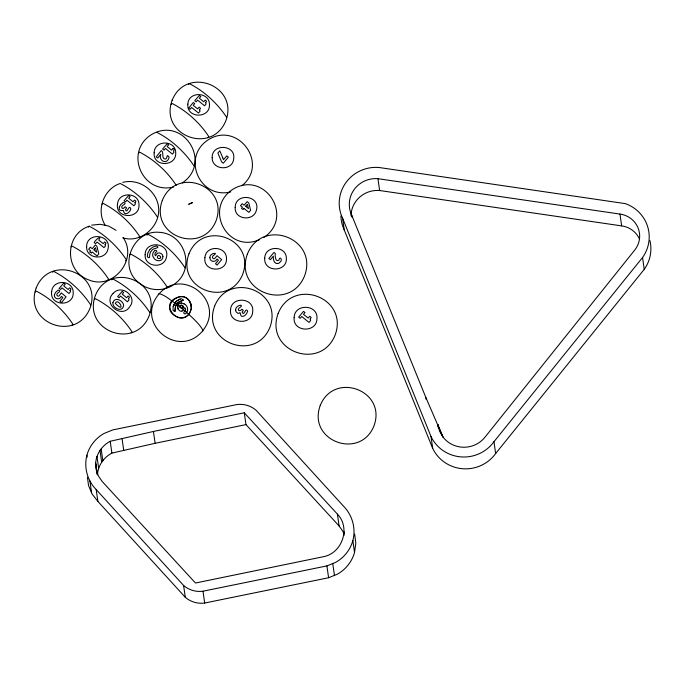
<?xml version="1.0" encoding="UTF-8"?>
<svg xmlns="http://www.w3.org/2000/svg" width="685" height="685" viewBox="0 0 685 685"><rect width="100%" height="100%" fill="white"/><g stroke="black" fill="none" stroke-linecap="round" stroke-linejoin="round"><path stroke-width="1.03" d="M179.675 306.067C182.818 313.148 185.438 302.333 179.684 306.024M191.466 307.762C184.787 334.177 153.508 302.231 180.489 296.588C195.379 296.228 194.634 319.818 179.042 317.617C153.603 308.849 187.493 281.355 191.466 307.762L191.132 304.311L189.402 301.023M86.918 455.148C83.724 467.324 87.337 480.622 96.183 489.569L183.597 585.461A24.206 23.624 -8.1 0 0 203 591.206L326.908 565.913L335.727 562.334A36.511 35.637 -8.1 0 0 352.852 540.653C356.046 528.477 352.433 515.18 343.579 506.232L256.173 410.341A24.206 23.624 -8.1 0 0 236.762 404.587L112.862 429.889L104.034 433.468A36.511 35.637 -8.1 0 0 86.918 455.148L87.201 457.118M87.44 477.231L88.511 485.425L92.107 494.022L97.869 501.394L185.284 597.286A24.206 23.624 -8.1 0 0 204.687 603.04L328.594 577.738L337.414 574.158A36.511 35.637 -8.1 0 0 354.53 552.487L355.823 543.256L354.625 534.035M184.145 303.875C172.671 298.66 179.119 319.236 184.625 307.625C188.332 310.211 180.789 312.506 185.07 314.021C189.377 311.358 187.964 305.227 183.563 303.566M95.677 463.017C96.371 453.812 102.048 445.515 110.208 441.277L153.431 431.464L244.297 412.781L337.414 514.127C351.037 528.084 341.995 553.583 323.029 556.785L195.473 583.021L102.356 481.675L98.469 476.109L96.183 469.747L95.677 463.017L97.356 474.842M97.544 473.892C98.323 465.021 104.094 457.22 111.886 453.11L155.118 443.298L245.975 424.614L339.092 525.96L342.988 531.517L344.29 535.156M177.68 305.827L177.526 307.925L178.331 309.5M186.363 312.762L186.568 312.317L179.65 306.503L166.729 297.204A28.916 4.264 40.1 0 0 158.269 294.901C134.979 323.525 177.869 359.111 201.989 331.643A28.916 4.264 40.1 0 0 192.905 318.183L186.568 312.317M185.096 311.076L185.429 310.468M202.803 330.59C226.093 301.965 183.203 266.379 159.083 293.848M113.179 293.36C102.348 303.892 121.887 319.27 129.799 306.675C137.865 296.554 121.493 283.736 113.188 293.351M182.878 307.839L183.323 307.248M149.767 249.597L147.823 253.056L147.326 256.738C151.111 260.797 148.362 252.405 151.548 250.898C152.387 247.585 161.472 248.518 156.471 245.881L152.883 247.037L149.835 249.511M176.216 301.417L173.168 306.366L172.971 310.082C176.961 314.03 173.776 305.75 176.833 304.02C177.569 300.655 186.62 301.186 181.431 298.728C177.543 299.473 174.255 302.539 173.236 306.366L176.216 301.417L180.181 299.097M270.421 259.692L273.341 256.139C272.904 259.264 274.163 264.615 278.298 263.468A4.23 4.196 37.2 0 0 279.84 262.338C283.342 260.129 279.745 255.299 278.923 260.214C275.336 262.749 274.891 255.505 275.293 253.484L273.931 252.44L268.845 258.476L270.395 259.675M495.649 453.53L493.962 441.705L642.547 257.517A36.511 35.637 -8.1 0 0 625.319 203.625L379.01 167.491A36.511 35.637 -8.1 0 0 342.577 218.198L344.264 230.023L432.689 448.367A36.511 35.637 -8.1 0 0 495.649 453.53L644.225 269.351A36.511 35.637 -8.1 0 0 649.945 240.666M183.486 306.829L183.041 306.272M173.057 148.431L171.584 150.092L167.157 146.556L168.63 144.895L167.183 143.824L162.576 149.022L164.032 150.126L165.462 148.482L172.406 154.108L173.93 152.361L173.485 151.025L174.435 149.613L173.125 148.491M188.503 84.597L189.385 83.656C204.258 91.191 217.505 103.461 226.641 117.34M88.305 227.146L89.187 226.213C104.06 233.739 117.306 246.009 126.442 259.889L125.526 260.797M52.591 272.219L53.464 271.286C68.337 278.812 81.584 291.082 90.728 304.962M207.923 137.582L208.805 136.64C199.917 122.88 186.697 110.961 172.123 103.461L171.199 104.36M138.755 237.395L139.629 236.453C130.741 222.693 117.529 210.774 102.947 203.274L102.031 204.173M146.975 235.169L147.849 234.227C162.722 241.762 175.968 254.032 185.113 267.912M107.725 280.139L108.607 279.197C99.719 265.438 86.498 253.51 71.925 246.009L71 246.917M111.741 279.831L112.623 278.889C127.487 286.416 140.733 298.686 149.878 312.565M72.002 325.204L72.884 324.27C63.996 310.502 50.784 298.583 36.202 291.082L35.286 291.99M131.16 332.816L132.034 331.874C123.146 318.114 109.934 306.186 95.352 298.686L94.436 299.593M138.618 153.02L139.535 152.121C154.116 159.622 167.328 171.541 176.216 185.31M129.671 254.931L130.587 254.032C145.169 261.533 158.381 273.452 167.268 287.212M182.236 182.929C212.889 162.328 183.049 115.748 151.419 134.637C123.891 151.805 142.206 194.703 173.536 187.022M241.865 185.729C269.256 163.818 238.123 121.339 208.625 139.535C181.097 156.702 199.421 199.6 230.751 191.92M173.288 284.84C196.261 270.421 185.695 233.379 158.92 232.301C132.804 229.954 117.692 267.022 139.055 282.914M263.905 237.43C294.559 216.828 264.71 170.248 233.088 189.137C203.299 208.249 227.351 253.792 259.589 239.639M178.982 304.029L179.872 303.395M181.962 310.999L182.672 310.716M188.298 204.387L192.485 202.623L189.325 203.95M89.187 226.213C64.39 234.201 64.244 271.508 88.973 279.985C113.171 290.132 138.199 259.29 123.206 237.729M172.483 285.534C162.516 291.51 149.467 290.86 140.237 283.778M182.15 300.621C177.364 301.563 174.144 306.683 175.257 311.41L173.63 310.536M181.885 308.378L182.535 308.164M122.726 182.39C140.682 177.62 159.956 193.247 158.68 211.862C157.584 228.953 139.577 243.141 122.795 237.832M91.696 225.134L100.258 224.286L108.65 226.059L116.056 230.288M181.123 303.018L181.662 303.027M181.268 305.253L180.797 305.202L183.546 306.709M377.949 178.691L619.968 214.071A22.965 22.417 -8.1 0 1 634.764 250.025L484.971 437.21A26.501 25.867 -8.1 0 1 442.938 437.013L439.547 431.148L437.835 424.614L442.938 437.013L425.753 397.223L351.722 215.193A26.287 25.653 -8.1 0 1 377.949 178.691L379.636 190.524A26.287 25.653 -8.1 0 0 350.985 215.861M379.636 190.524L621.655 225.896A22.965 22.417 -8.1 0 1 639.319 238.74M156.797 132.325C171.67 139.851 184.916 152.121 194.06 166.001M181.594 305.364L182.51 305.87M182.604 299.542L183.469 300.39M115.345 303.489C126.708 314.689 118.077 296.297 115.337 303.481M157.473 217.154C148.328 203.274 135.082 191.004 120.218 183.469C103.538 188.855 95.643 210.886 105.439 225.57M342.577 218.198L431.011 436.533L432.689 448.367M179.65 306.503L179.89 307.154M642.547 257.517L644.225 269.351M619.968 214.071L621.655 225.896M437.835 424.614L438.254 427.568M425.753 397.223L426.036 399.201M351.722 215.193L352.004 217.162M352.852 540.653L354.53 552.487M343.998 531.551L344.281 533.529M337.414 514.127L339.092 525.96M332.756 563.541L334.443 575.366M326.908 565.913L328.594 577.738M244.297 412.781L245.975 424.614M203 591.206L204.687 603.04M183.597 585.461L185.284 597.286M153.431 431.464L155.118 443.298M122.05 438.588L123.728 450.422M110.208 441.277L111.886 453.11M101.157 448.915L102.844 460.748M99.976 450.268L101.654 462.092M96.97 456.373L98.649 468.197M95.772 464.25L97.176 474.106M96.183 489.569L97.869 501.394M89.898 480.938L91.584 492.772M344.264 230.023A36.511 35.637 -8.1 0 1 340.907 216.006M493.962 441.705A36.511 35.637 -8.1 0 1 431.011 436.533M160.718 154.356C158.312 161.506 167.799 164.914 169.135 157.173C165.898 152.772 167.996 158.963 165.179 159.134C160.881 158.372 164.443 152.104 161.292 150.537L156.24 156.848L157.807 158.004L160.718 154.356M162.944 256.447C163.064 262.081 155.606 261.935 153.577 257.577C152.113 255.702 152.472 252.97 154.091 251.301C154.673 248.792 158.603 251.446 155.889 252.2C153.723 253.304 155.778 258.082 156.274 254.477C157.987 251.335 162.747 253.262 162.944 256.447M160.718 257.243L160.076 258.536C154.801 259.238 158.415 252.32 160.718 257.243M54.38 294.798C53.687 299.114 59.997 300.432 61.453 296.374L62.849 297.53L59.929 301.203L61.53 302.573L66.077 296.862L61.35 292.923L59.056 295.98L58.037 296.237L56.958 295.423C55.553 292.409 62.943 291.836 58.328 290.003L55.579 292.341L54.38 294.798M209.935 257.68C209.601 261.858 215.544 262.783 217.034 259.024L218.429 260.197L215.501 263.759L217.085 265.078L221.666 259.615L216.948 255.71L215.321 257.945A2.526 0.437 -46.9 0 0 215.056 258.211C212.907 260.326 211.22 256.25 213.72 255.274C219.303 251.755 209.002 253.193 209.935 257.68M222.745 157.79L223.464 159.725L226.778 155.889L228.37 157.19L223.276 163.235L221.606 161.857L217.856 153.08L219.799 150.82L222.745 157.79M199.575 109.823L200.02 111.201L198.513 113.059L191.569 107.451L190.156 109.249L188.709 108.17L193.247 102.476L194.703 103.589L193.247 105.37L197.674 108.906L199.121 107.117L200.499 108.264L199.575 109.823M119.293 207.221C118.008 212.795 124.636 209.242 123.583 211.263C124.516 216.691 130.552 212.059 130.826 208.668C128.754 203.882 127.204 214.499 125.475 209.653L126.605 207.889L125.132 206.716L123.642 208.334L122.478 208.377A1.55 1.507 -49.3 0 1 121.81 207.701C120.706 204.481 128.438 204.25 123.368 202.332L120.517 204.764L119.293 207.221M310.185 319.064L310.656 320.503L309.046 322.412L301.691 316.47L300.184 318.319L298.643 317.129L303.489 311.367L305.031 312.548L303.481 314.346L308.164 318.046L309.714 316.273L311.17 317.472L310.185 319.064M51.658 291.759C49.483 306.383 73.946 307.103 73.209 292.615C73.449 279.72 52.385 278.898 51.658 291.759M86.618 246.728C86.062 258.956 105.464 260.899 107.956 249.152C111.938 234.159 86.387 231.701 86.618 246.728M117.52 204.002C115.02 218.678 139.689 219.637 139.004 205.012C139.406 192.134 118.462 191.286 117.52 204.002M154.134 152.849C152.892 167.183 176.43 166.883 175.728 152.952C175.899 139.723 154.219 139.74 154.134 152.849M145.126 254.76C144.252 267.133 163.946 269.231 166.421 257.354C170.411 242.473 145.1 239.844 145.126 254.76M187.861 104.12C186.217 118.479 210.132 118.899 209.464 104.685C209.687 91.619 188.247 91.062 187.861 104.12M212.17 157.704C211.888 170.334 232.558 171.438 233.679 158.903C236.179 144.475 211.631 143.182 212.17 157.704M204.926 257.671C202.751 272.176 227.146 273.272 226.495 258.665C226.752 245.787 205.731 244.81 204.926 257.671M235.186 207.384C234.201 219.885 254.024 221.846 256.464 209.952C260.437 195.191 235.238 192.511 235.186 207.384M230.545 310.168C229.073 324.262 252.465 325.349 252.705 311.418C254.289 297.23 230.725 296.151 230.545 310.168M264.735 258.159C263.408 272.373 287.041 272.587 286.373 258.519C286.57 245.341 264.915 244.999 264.735 258.159M294.148 317.566C292.563 332.208 316.787 333.15 316.941 318.765C318.474 304.226 294.353 303.232 294.148 317.566M70.05 290.414L70.486 291.75L68.962 293.505L62.018 287.854L60.605 289.481L59.133 288.402L63.739 283.162L65.186 284.266L63.722 285.928L68.14 289.472L69.613 287.811L70.992 288.967L70.05 290.414M134.971 202.709L135.407 204.036L133.892 205.791L126.956 200.217L125.526 201.895L124.071 200.791L128.669 195.482L130.116 196.595L128.652 198.265L133.07 201.758L134.534 200.106L135.904 201.219L134.971 202.7M128.549 298.643L128.985 299.979L127.47 301.742L120.517 296.091L119.104 297.744L117.64 296.656L122.23 291.348L123.685 292.495L122.221 294.156L126.639 297.701L128.112 296.031L129.482 297.162L128.549 298.643M205.646 102.699L206.082 104.026L204.567 105.781L197.623 100.156L196.184 101.808L194.737 100.704L199.335 95.455L200.791 96.559L199.318 98.22L203.745 101.757L205.209 100.096L206.587 101.234L205.646 102.699M105.088 244.554L105.524 245.881L104 247.627L97.064 242.036L95.635 243.697L94.179 242.584C94.795 240.358 102.493 234.09 98.76 240.101L103.178 243.612L104.651 241.959L106.021 243.089L105.088 244.554M235.666 310.142L235.974 311.624L237.421 313.071A2.312 2.278 -53.5 0 0 238.851 313.268C241.582 310.767 239.262 317.129 242.892 316.384C245.367 315.931 246.84 313.465 247.67 311.281C245.607 306.4 243.997 317.146 242.13 312.086L243.303 310.348L241.839 309.149C240.897 311.478 236.933 311.067 238.8 308.301C246.317 303.446 235.212 304.577 235.666 310.142M112.905 302.659C112.117 308.43 122.872 312.908 123.642 305.347C123.146 300.544 114.763 296.211 112.905 302.659M36.219 287.88C23.17 323.311 76.103 342.86 89.966 308.301C103.015 272.878 50.082 253.322 36.219 287.88M95.369 295.492C82.32 330.915 135.253 350.472 149.116 315.905C162.165 280.482 109.232 260.925 95.369 295.492M172.14 100.258C159.091 135.69 212.025 155.238 225.879 120.68C238.928 85.248 185.995 65.7 172.14 100.258M162.311 200.397C149.261 235.828 202.195 255.377 216.049 220.818C229.098 185.387 176.173 165.839 162.311 200.397M188.966 253.818C175.917 289.25 228.85 308.798 242.704 274.24C255.753 238.808 202.82 219.26 188.966 253.818M214.602 306.169C201.167 342.663 255.685 362.802 269.958 327.207C283.402 290.714 228.884 270.575 214.602 306.169M247.379 254.084C233.482 291.81 289.841 312.625 304.594 275.824C318.491 238.106 262.132 217.291 247.379 254.084M278.153 313.439C264.316 350.994 320.426 371.715 335.119 335.085C348.956 297.53 292.846 276.8 278.153 313.439M320.229 405.494C307.18 440.926 360.104 460.474 373.967 425.916C387.016 390.493 334.083 370.936 320.229 405.494M91.405 252.885L89.709 251.994L90.626 250.778L88.665 249.297L90.326 247.182L92.295 248.706L95.326 244.999L96.876 246.18L98.777 253.827L97.056 255.976L92.132 251.969L91.405 252.885M94.384 249.152L93.794 249.888L96.645 252.183L95.54 247.713L94.384 249.152M243.954 208.368L243.021 209.524L241.522 208.36L242.456 207.212L240.486 205.706L242.165 203.693L244.125 205.192L247.182 201.647L248.741 202.863L250.607 210.286L248.878 212.367L243.954 208.368M245.701 206.236L248.475 208.608L247.379 204.293L245.701 206.236"/></g></svg>
